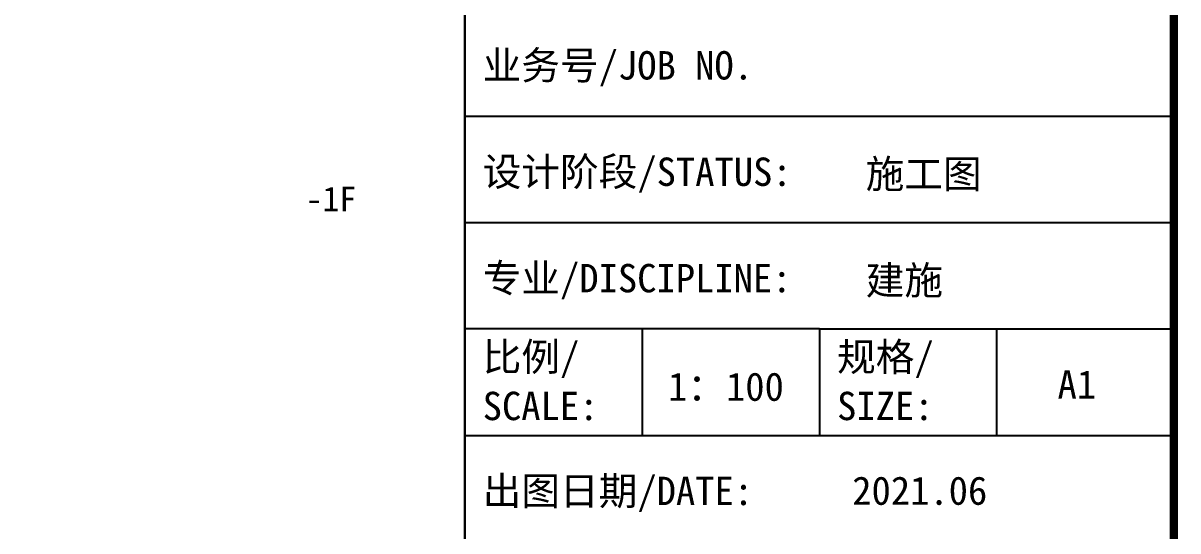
# Model space of a CAD drawing. Extents: x -737978 to 768813, y -372247 to 1140308.
# Drawn here: x 38512 to 52525, y -256726 to -250568 of the extents above; entities that cross this region are included whole.
import ezdxf

# ---------------------------------------------------------------- set-up
doc = ezdxf.new("R2010")
doc.units = 0
doc.header["$LTSCALE"] = 10
doc.header["$MEASUREMENT"] = 0
doc.layers.get('0').update_dxf_attribs({"linetype": 'CONTINUOUS'})
doc.layers.add('DIM_LEAD', color=3, linetype='CONTINUOUS')
doc.layers.add('PUB_TITLE', color=4, linetype='CONTINUOUS')
doc.styles.add('-宋体', font='', dxfattribs={"width": 0.8})
doc.styles.add('_TCH_DYN', font='')
doc.styles.get('-宋体').set_extended_font_data('SimSun')
doc.styles.get('_TCH_DYN').set_extended_font_data('SimSun')

# ---------------------------------------------------------------- blocks, each defined once
blk = doc.blocks.new('TQ1')
at = {"layer": 'PUB_TITLE'}
for p, q in [((-49854.8, -407354.8), (-43854.8, -407354.8)), ((-49854.8, -408254.8), (-43854.8, -408254.8)), ((-46854.8, -409154.8), (-49854.8, -409154.8)), ((-48354.8, -409154.8), (-48354.8, -410054.8)), ((-46854.8, -409154.8), (-46854.8, -410054.8)), ((-46854.8, -409154.8), (-43854.8, -409154.8)), ((-45354.8, -409154.8), (-45354.8, -410054.8)), ((-49854.8, -410054.8), (-43854.8, -410054.8))]:
    blk.add_line(p, q, dxfattribs=at)
at = {"layer": 'PUB_TITLE', "const_width": 20}
blk.add_lwpolyline([(-49854.8, -378413.9), (-49854.8, -418454.8)], dxfattribs=at)
at = {"layer": 'PUB_TITLE', "style": '-宋体'}
for s, p in [('业务号/JOB NO.', (-49704.8, -407044.5)), ('设计阶段/STATUS:', (-49704.8, -407944.5)), ('施工图', (-46462.9, -407963.2)), ('专业/DISCIPLINE:', (-49704.8, -408844.5)), ('建施', (-46462.9, -408863.2)), ('比例/', (-49704.8, -409510.6)), ('规格/', (-46704.8, -409510.6)), ('1：100', (-48135.6, -409762.4)), ('A1', (-44838.8, -409743.4)), ('SCALE:', (-49704.8, -409925.7)), ('SIZE:', (-46704.8, -409925.7)), ('出图日期/DATE:', (-49704.8, -410644.5)), ('2021.06', (-46576.5, -410642))]:
    blk.add_text(s, height=240, dxfattribs=at).set_placement(p)

msp = doc.modelspace()

# ---------------------------------------------------------------- linework, layer by layer
at = {"layer": 'PUB_TITLE', "const_width": 100}
msp.add_lwpolyline([(-91125.1, -267609.7), (52474.9, -267609.7), (52474.9, -210209.7), (-91125.1, -210209.7)], close=True, dxfattribs=at)

# ---------------------------------------------------------------- block references
at = {"xscale": 1.433507481003284, "yscale": 1.433507481003284, "zscale": 1.433507481003284}
msp.add_blockref('TQ1', (115341, 332248.9), dxfattribs=at)

# ---------------------------------------------------------------- texts
at = {"layer": 'DIM_LEAD', "color": 0, "linetype": 'Continuous', "style": '_TCH_DYN'}
msp.add_text('-1F', height=300, dxfattribs=at).set_placement((41942.2, -252851))

doc.saveas('drawing.dxf')
